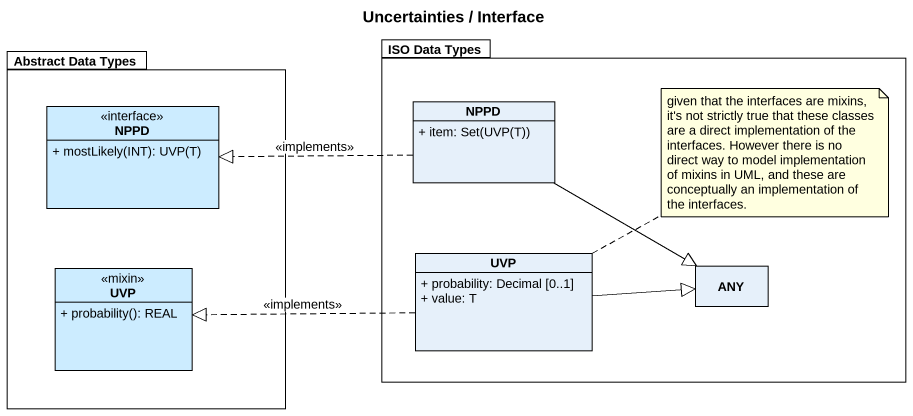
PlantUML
@startuml
title Uncertainties / Interface
hide circle
hide empty members
skinparam classAttributeIconSize 0
package "Abstract Data Types" as Abstract_Data_Types #FFFFFF {
  class NPPD <<interface>> #CCECFF {
    + mostLikely(INT): UVP(T)
  }
  class UVP <<mixin>> #CCECFF {
    + probability(): REAL
  }
}
package "ISO Data Types" as ISO_Data_Types #FFFFFF {
  class "NPPD" as NPPD_2 {
    {field} + item: Set(UVP(T))
  }
  class "UVP" as UVP_2 {
    + probability: Decimal [0..1]
    + value: T
  }
  class ANY
}
NPPD_2 .left.|> NPPD : <<implements>>
NPPD_2 -right-|> ANY
UVP_2 .left.|> UVP : <<implements>>
UVP_2 -right-|> ANY
note right of UVP_2 : given that the interfaces are mixins, it's not strictly true that these classes are a direct implementation of the interfaces. However there is no direct way to model implementation of mixins in UML, and these are conceptually an implementation of the interfaces.
@enduml
